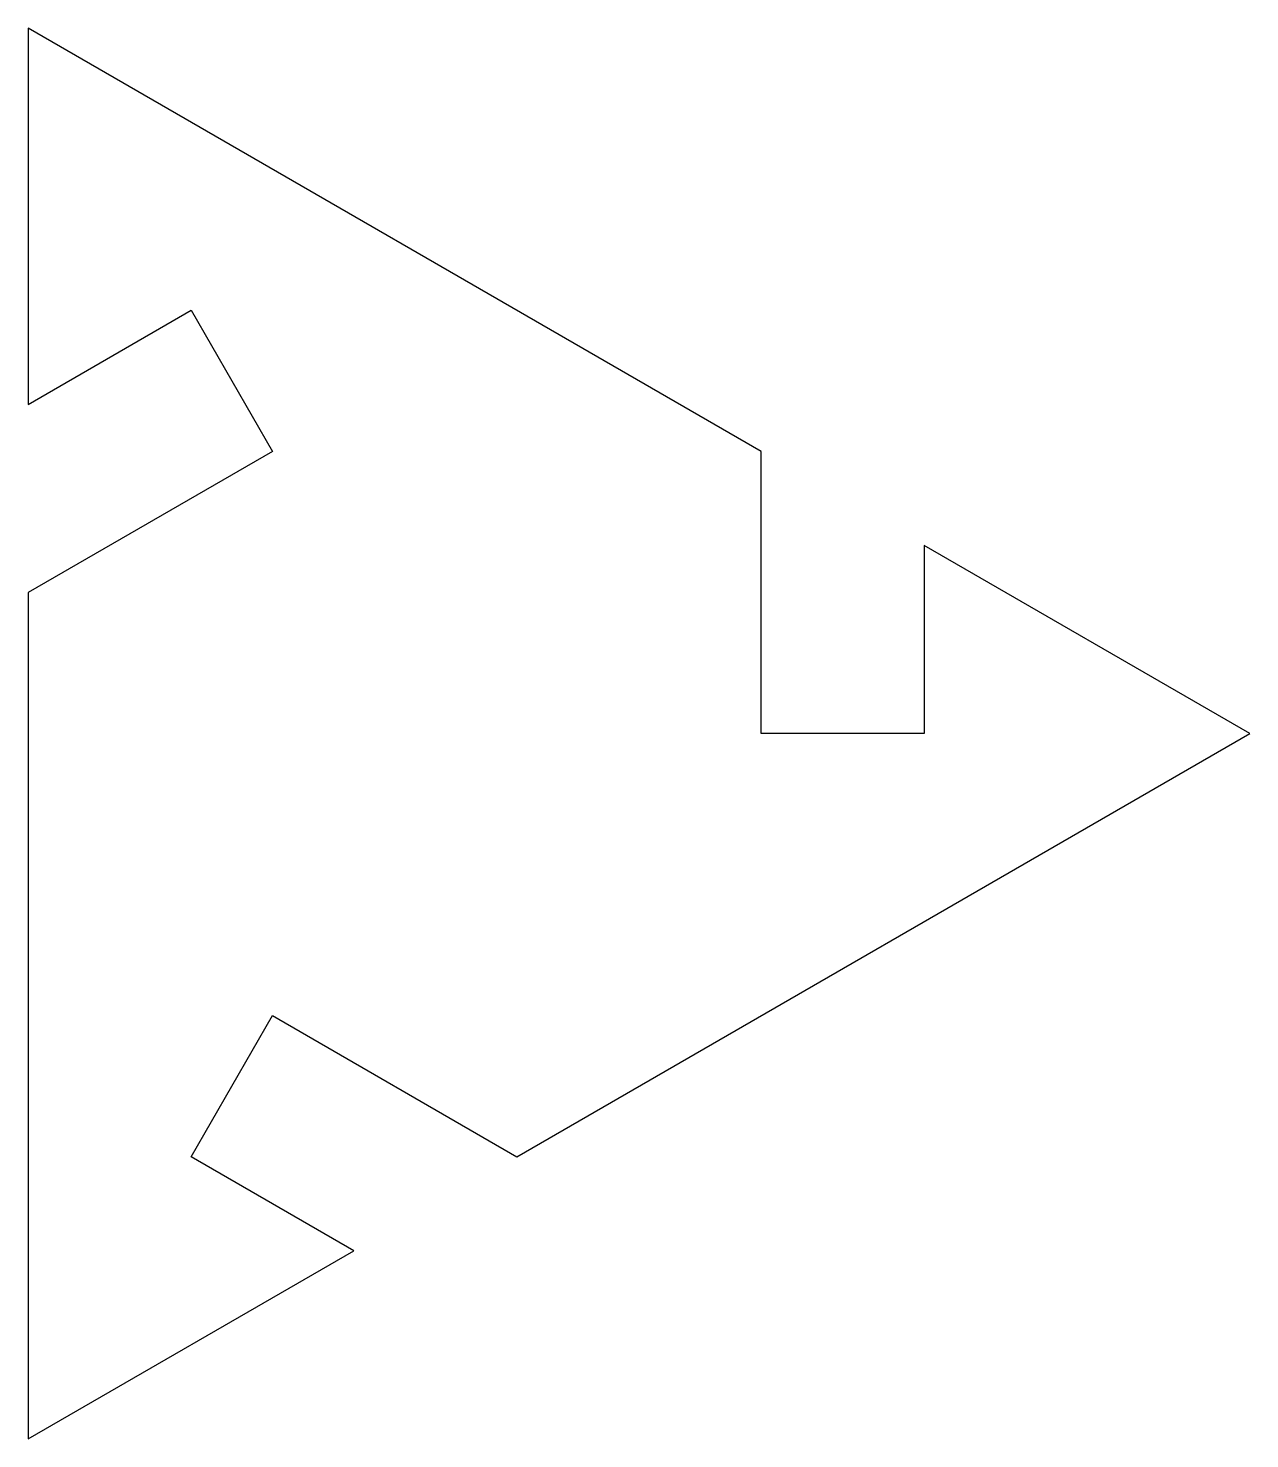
# Model space of a CAD drawing. Header units: metres. Extents: x -10 to 20, y -17.3 to 17.3.
import ezdxf

# ---------------------------------------------------------------- set-up
doc = ezdxf.new("R2010")
doc.units = ezdxf.units.M

msp = doc.modelspace()

# ---------------------------------------------------------------- linework, layer by layer
for p, q in [((8, 6.92821), (-9.99998, 17.3205)), ((-9.99998, 17.3205), (-9.99998, 8.0829)), ((-9.99998, 8.0829), (-5.99998, 10.3923)), ((-5.99998, 10.3923), (-3.99998, 6.92819)), ((8, 0), (8, 6.92821)), ((-3.99998, 6.92819), (-9.99998, 3.4641)), ((20, 0), (12, 4.6188)), ((12, 4.6188), (12, 0)), ((-9.99998, 3.4641), (-10, -17.3205)), ((2, -10.3923), (20, 0)), ((12, 0), (8, 0)), ((-6, -10.3923), (-4, -6.92819)), ((-4, -6.92819), (2, -10.3923)), ((-2.00002, -12.7017), (-6, -10.3923)), ((-10, -17.3205), (-2.00002, -12.7017))]:
    msp.add_line(p, q)

doc.saveas('drawing.dxf')
